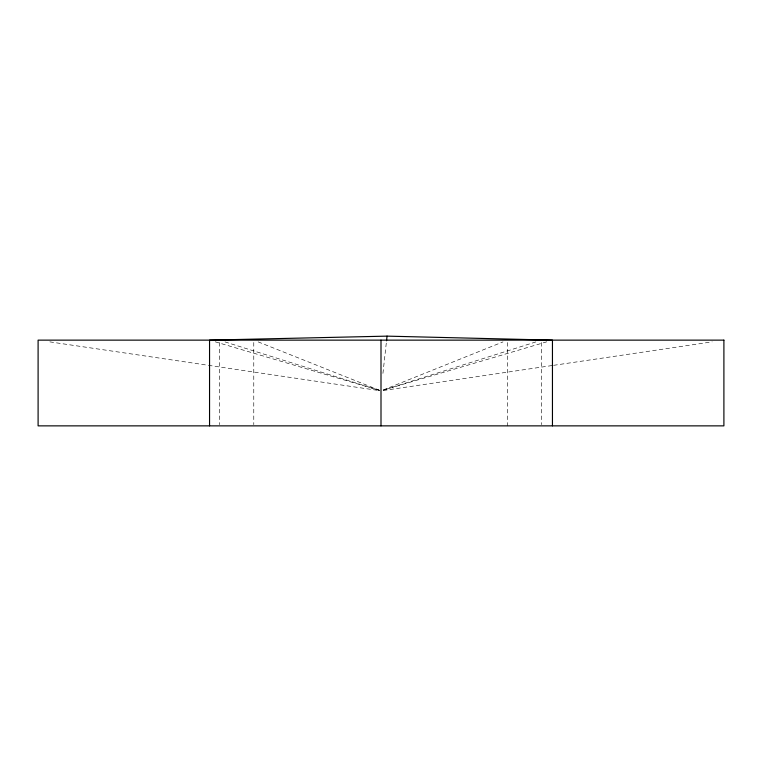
<?xml version="1.0" encoding="UTF-8"?>
<svg xmlns="http://www.w3.org/2000/svg" width="762" height="762" viewBox="0 0 762 762"><rect width="100%" height="100%" fill="white"/><g stroke="black" fill="none" stroke-linecap="round" stroke-linejoin="round"><path stroke-width="0.57" stroke-dasharray="3.81 2.86" d="M382.934 373.39L386.41 341.957M383.2 389.973L503.006 341.9M535.857 341.919L383.257 390.144L546.773 341.814M383.353 390.506L552.45 365.493M553.622 365.322L712.156 341.871M49.844 341.871L207.197 365.15M208.378 365.322L379.828 390.677M215.227 341.814L379.867 390.515M225.009 341.909L379.867 390.496M258.156 341.881L379.905 390.42M541.515 342.519L541.515 424.672M507.397 342.519L507.397 425.863M253.775 342.481L253.775 424.682M219.361 342.481L219.361 424.682"/><path stroke-width="1.14" d="M386.534 340.795L387.048 336.137L552.45 340.138L552.45 425.863M387.048 336.137L209.55 340.138L209.55 425.863M381 340.138L381 425.863M723.9 340.138L38.1 340.138L38.1 425.863L723.9 425.863L723.9 340.138"/></g></svg>
